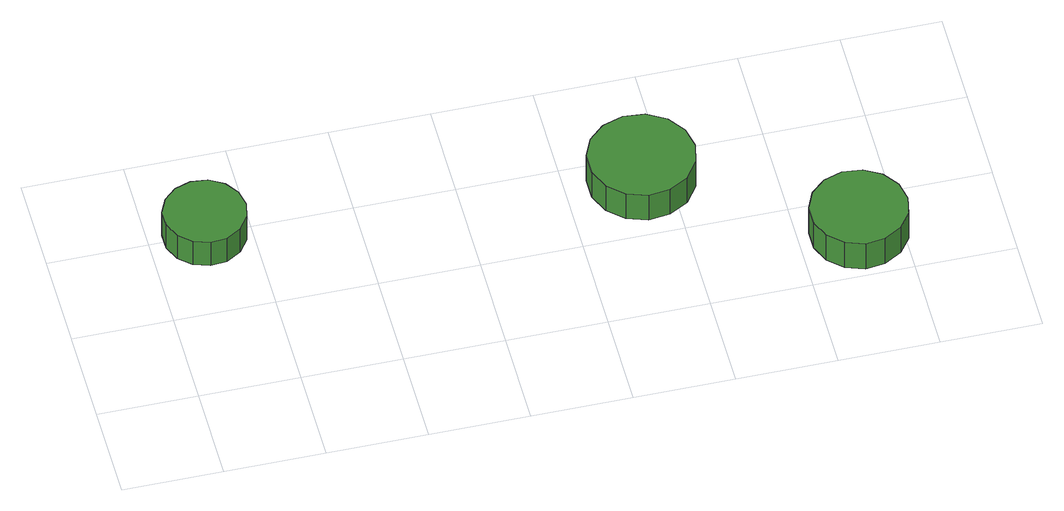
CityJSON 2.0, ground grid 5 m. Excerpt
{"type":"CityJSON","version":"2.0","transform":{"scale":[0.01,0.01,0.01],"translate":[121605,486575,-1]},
"CityObjects":{
"tree1":{"type":"SolitaryVegetationObject","attributes":{"function":"something"},"geometry":[{"type":"MultiSurface","lod":"1","boundaries":[[[0,1,2,3,4,5,6,7,8,9,10,11,12,13,14]],[[15,16,17,18,19,20,21,22,23,24,25,26,27,28,29]],[[0,29,28,1]],[[1,28,27,2]],[[2,27,26,3]],[[3,26,25,4]],[[4,25,24,5]],[[5,24,23,6]],[[6,23,22,7]],[[7,22,21,8]],[[8,21,20,9]],[[9,20,19,10]],[[10,19,18,11]],[[11,18,17,12]],[[12,17,16,13]],[[13,16,15,14]],[[14,15,29,0]]]}]},
"tree2":{"type":"SolitaryVegetationObject","attributes":{"function":"something"}},
"tree3":{"type":"SolitaryVegetationObject","attributes":{"function":"something"},"geometry":[{"type":"MultiSurface","lod":"1","boundaries":[[[30,31,32,33,34,35,36,37,38,39,40,41,42,43,44]],[[45,46,47,48,49,50,51,52,53,54,55,56,57,58,59]],[[30,59,58,31]],[[31,58,57,32]],[[32,57,56,33]],[[33,56,55,34]],[[34,55,54,35]],[[35,54,53,36]],[[36,53,52,37]],[[37,52,51,38]],[[38,51,50,39]],[[39,50,49,40]],[[40,49,48,41]],[[41,48,47,42]],[[42,47,46,43]],[[43,46,45,44]],[[44,45,59,30]]]}]},
"tree4":{"type":"SolitaryVegetationObject","attributes":{"function":"something"},"geometry":[{"type":"MultiSurface","lod":"1","boundaries":[[[60,61,62,63,64,65,66,67,68,69,70,71,72,73,74]],[[75,76,77,78,79,80,81,82,83,84,85,86,87,88,89]],[[60,89,88,61]],[[61,88,87,62]],[[62,87,86,63]],[[63,86,85,64]],[[64,85,84,65]],[[65,84,83,66]],[[66,83,82,67]],[[67,82,81,68]],[[68,81,80,69]],[[69,80,79,70]],[[70,79,78,71]],[[71,78,77,72]],[[72,77,76,73]],[[73,76,75,74]],[[74,75,89,60]]]}]}
},
"vertices":[
[477,1001,243],[459,1084,243],[410,1152,243],[337,1195,243],[253,1203,243],[172,1177,243],[110,1121,243],[75,1044,243],[75,959,243],[110,882,243],[172,826,243],[253,800,243],[337,808,243],[410,851,243],[459,919,243],[459,919,81],[410,851,81],[337,808,81],[253,800,81],[172,826,81],[110,882,81],[75,959,81],[75,1044,81],[110,1121,81],[172,1177,81],[253,1203,81],[337,1195,81],[410,1152,81],[459,1084,81],[477,1001,81],
[2634,854,252],[2611,961,252],[2547,1049,252],[2452,1104,252],[2343,1115,252],[2239,1081,252],[2158,1008,252],[2114,908,252],[2114,799,252],[2158,699,252],[2239,626,252],[2343,592,252],[2452,604,252],[2547,658,252],[2611,747,252],[2611,747,80],[2547,658,80],[2452,604,80],[2343,592,80],[2239,626,80],[2158,699,80],[2114,799,80],[2114,908,80],[2158,1008,80],[2239,1081,80],[2343,1115,80],[2452,1104,80],[2547,1049,80],[2611,961,80],[2634,854,80],
[3532,280,256],[3512,377,256],[3453,458,256],[3367,507,256],[3268,518,256],[3174,487,256],[3100,421,256],[3060,330,256],[3060,230,256],[3100,140,256],[3174,73,256],[3268,42,256],[3367,53,256],[3453,103,256],[3512,183,256],[3512,183,80],[3453,103,80],[3367,53,80],[3268,42,80],[3174,73,80],[3100,140,80],[3060,230,80],[3060,330,80],[3100,421,80],[3174,487,80],[3268,518,80],[3367,507,80],[3453,458,80],[3512,377,80],[3532,280,80]
]}
